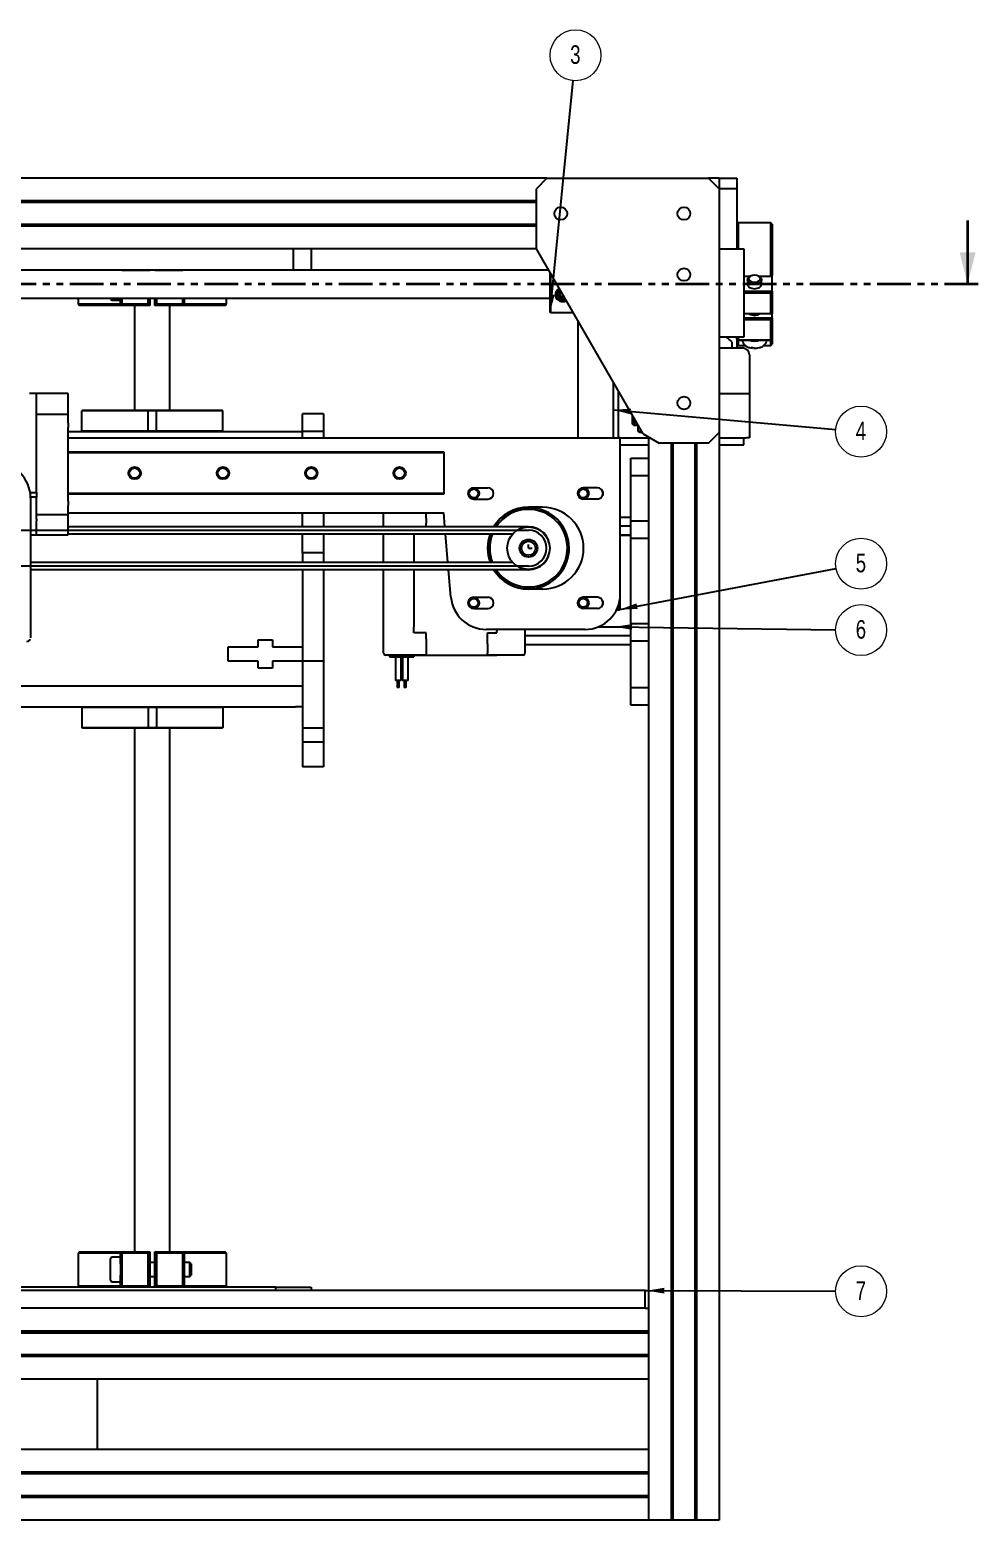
# Model space of a CAD drawing. Header units: millimetres. Extents: x -300 to 1184, y 5 to 1469.
# Drawn here: x 382.9 to 561.9, y 482.9 to 764.3 of the extents above; entities that cross this region are included whole.
import ezdxf

# ---------------------------------------------------------------- set-up
doc = ezdxf.new("R2010")
doc.units = ezdxf.units.MM
doc.linetypes.add('CENTERX2', pattern=[20.32, 12.7, -2.54, 2.54, -2.54])
doc.linetypes.add('PHANTOM', pattern=[12.7, 6.35, -1.27, 1.27, -1.27, 1.27, -1.27])
doc.styles.add('SLDTEXTSTYLE1', font='TXT', dxfattribs={"width": 0.75})
doc.dimstyles.new('SLDDIMSTYLE0', dxfattribs={"dimtxt": 0.18, "dimasz": 3.302, "dimexe": 0, "dimexo": 0.0625, "dimgap": 0, "dimtad": 0, "dimtih": 1, "dimtoh": 1, "dimdec": 0, "dimrnd": 1e-09, "dimzin": 0, "dimdsep": 46, "dimtxsty": 'Standard', "dimsah": 1, "dimcen": 0.09, "dimadec": 0, "dimazin": 0, "dimtfac": 3.302, "dimtdec": 0, "dimtofl": 0, "dimtmove": 0, "dimatfit": 3, "dimfxl": 1, "dimfrac": 2, "dimtolj": 1, "dimtzin": 0, "dimarcsym": 0})

# ---------------------------------------------------------------- blocks, each defined once
blk = doc.blocks.new('SW_NOTE_4')
at = {"color": 0, "linetype": 'Continuous', "lineweight": 0}
blk.add_circle((0.47, 4.79), 4.81, dxfattribs=at)
at = {"color": 0, "linetype": 'Continuous', "lineweight": 0, "insert": (0.44, 6.67), "char_height": 3.5, "attachment_point": 2, "style": 'SLDTEXTSTYLE1'}
blk.add_mtext('3', dxfattribs=at)
blk = doc.blocks.new('SW_NOTE_5')
at = {"color": 0, "linetype": 'Continuous', "lineweight": 0}
blk.add_circle((4.79, -0.42), 4.81, dxfattribs=at)
at = {"color": 0, "linetype": 'Continuous', "lineweight": 0, "insert": (4.76, 1.47), "char_height": 3.5, "attachment_point": 2, "style": 'SLDTEXTSTYLE1'}
blk.add_mtext('4', dxfattribs=at)
blk = doc.blocks.new('SW_NOTE_6')
at = {"color": 0, "linetype": 'Continuous', "lineweight": 0}
blk.add_circle((4.73, 0.9), 4.81, dxfattribs=at)
at = {"color": 0, "linetype": 'Continuous', "lineweight": 0, "insert": (4.69, 2.78), "char_height": 3.5, "attachment_point": 2, "style": 'SLDTEXTSTYLE1'}
blk.add_mtext('5', dxfattribs=at)
blk = doc.blocks.new('SW_NOTE_7')
at = {"color": 0, "linetype": 'Continuous', "lineweight": 0}
blk.add_circle((4.81, -0.07), 4.81, dxfattribs=at)
at = {"color": 0, "linetype": 'Continuous', "lineweight": 0, "insert": (4.78, 1.82), "char_height": 3.5, "attachment_point": 2, "style": 'SLDTEXTSTYLE1'}
blk.add_mtext('6', dxfattribs=at)
blk = doc.blocks.new('SW_NOTE_8')
at = {"color": 0, "linetype": 'Continuous', "lineweight": 0}
blk.add_circle((4.81, -0.01), 4.81, dxfattribs=at)
at = {"color": 0, "linetype": 'Continuous', "lineweight": 0, "insert": (4.78, 1.87), "char_height": 3.5, "attachment_point": 2, "style": 'SLDTEXTSTYLE1'}
blk.add_mtext('7', dxfattribs=at)

msp = doc.modelspace()

# ---------------------------------------------------------------- linework, layer by layer
at = {"color": 7, "linetype": 'Continuous', "lineweight": 25}
for p, q in [((480.55, 736.24), (241.56, 736.24)), ((480.55, 736.24), (478.55, 734.24)), ((480.55, 736.24), (511.06, 736.24)), ((513.06, 734.24), (511.06, 736.24)), ((513.06, 736.24), (511.06, 736.24)), ((513.06, 736.24), (516.39, 736.24)), ((513.06, 736.24), (513.06, 735.24)), ((513.06, 735.24), (513.06, 734.24)), ((516.39, 736.24), (516.39, 734.24)), ((478.55, 731.97), (243.56, 731.97)), ((478.55, 731.64), (243.56, 731.64)), ((478.55, 722.9), (478.55, 734.24)), ((513.06, 734.24), (513.06, 688.24)), ((516.39, 734.24), (513.06, 734.24)), ((516.39, 734.24), (516.39, 722.9)), ((478.55, 727.5), (243.56, 727.5)), ((478.55, 727.17), (243.56, 727.17)), ((516.66, 727.82), (516.39, 727.56)), ((522.79, 727.82), (516.66, 727.82)), ((516.66, 727.82), (516.66, 723.27)), ((523.06, 727.56), (522.79, 727.82)), ((522.79, 723.27), (522.79, 727.82)), ((523.06, 727.56), (523.06, 723.37)), ((516.66, 723.27), (516.66, 722.9)), ((522.79, 717.71), (522.79, 723.27)), ((523.06, 723.37), (523.06, 717.89)), ((478.55, 722.9), (243.56, 722.9)), ((432.72, 718.9), (432.72, 722.9)), ((436.06, 722.9), (436.06, 718.9)), ((498.72, 687.97), (478.55, 722.9)), ((513.06, 722.9), (517.72, 722.9)), ((517.72, 722.9), (517.72, 706.24)), ((480.86, 718.9), (241.25, 718.9)), ((400.32, 718.9), (321.79, 718.9)), ((400.32, 718.9), (405.56, 718.9)), ((406.56, 718.9), (405.56, 718.9)), ((406.56, 718.9), (411.79, 718.9)), ((432.72, 718.9), (411.79, 718.9)), ((436.06, 718.9), (432.72, 718.9)), ((481.06, 718.57), (481.06, 711.07)), ((481.22, 718.28), (481.22, 710.9)), ((518.87, 717.71), (517.72, 717.71)), ((519.11, 717.82), (518.96, 717.76)), ((520.49, 717.76), (520.34, 717.82)), ((522.79, 717.71), (520.58, 717.71)), ((523.06, 717.89), (522.79, 717.71)), ((523.06, 714.93), (523.06, 717.89)), ((483.17, 714.81), (483.21, 714.83)), ((517.72, 714.93), (523.06, 714.93)), ((518.39, 717.07), (518.39, 716.24)), ((521.06, 716.24), (521.06, 717.07)), ((522.79, 714.55), (523.06, 714.93)), ((523.06, 714.93), (523.06, 710.67)), ((238.17, 713.57), (481.06, 713.57)), ((392.06, 713.57), (392.06, 712.5)), ((392.06, 712.5), (392.32, 712.24)), ((392.06, 712.5), (394.37, 712.5)), ((394.45, 712.24), (392.32, 712.24)), ((394.37, 712.5), (400.06, 712.5)), ((400.06, 712.24), (394.45, 712.24)), ((398.19, 713.5), (398.19, 713.57)), ((398.46, 713.24), (400.06, 713.24)), ((400.06, 712.24), (400.06, 713.57)), ((400.06, 712.24), (400.32, 712.5)), ((405.56, 712.24), (400.06, 712.24)), ((400.32, 713.57), (400.32, 712.5)), ((400.32, 712.5), (405.29, 712.5)), ((402.72, 712.24), (402.72, 692.43)), ((405.29, 712.5), (405.29, 713.57)), ((405.56, 712.24), (405.29, 712.5)), ((405.56, 713.57), (405.56, 712.24)), ((406.56, 712.24), (406.56, 713.57)), ((406.56, 712.24), (406.82, 712.5)), ((412.06, 712.24), (406.56, 712.24)), ((406.82, 713.57), (406.82, 712.5)), ((406.82, 712.5), (411.79, 712.5)), ((409.39, 692.43), (409.39, 712.24)), ((411.79, 712.5), (411.79, 713.57)), ((411.79, 712.5), (412.06, 712.24)), ((412.06, 713.57), (412.06, 712.24)), ((412.06, 712.5), (417.74, 712.5)), ((417.66, 712.24), (412.06, 712.24)), ((419.79, 712.24), (417.66, 712.24)), ((417.74, 712.5), (420.06, 712.5)), ((419.79, 712.24), (420.06, 712.5)), ((420.06, 712.5), (420.06, 713.57)), ((482.53, 713.92), (482.68, 713.69)), ((482.88, 714.36), (482.98, 714.21)), ((482.98, 714.21), (483.17, 713.9)), ((483.17, 713.9), (483.17, 713.58)), ((483.17, 713.9), (483.56, 713.9)), ((483.34, 713.27), (483.62, 713.21)), ((483.56, 713.9), (483.75, 713.9)), ((484.16, 713.19), (484.07, 713.13)), ((522.79, 714.55), (517.72, 714.55)), ((522.79, 710.71), (522.79, 714.55)), ((481.06, 711.07), (481.22, 710.9)), ((481.22, 710.9), (485.48, 710.9)), ((486.39, 709.33), (486.39, 687.24)), ((517.72, 710.71), (522.79, 710.71)), ((523.06, 710.67), (517.72, 710.67)), ((517.72, 709.9), (523.06, 709.9)), ((522.79, 709.52), (517.72, 709.52)), ((523.06, 710.67), (522.79, 710.71)), ((523.06, 709.9), (522.79, 709.52)), ((522.79, 705.68), (522.79, 709.52)), ((523.06, 709.9), (523.06, 710.67)), ((523.06, 709.9), (523.06, 705.64)), ((517.72, 706.24), (513.06, 706.24)), ((516.39, 705.85), (516.39, 706.24)), ((516.66, 706.24), (516.66, 705.68)), ((513.06, 704.2), (517.45, 704.2)), ((515.45, 704.2), (515.45, 704.42)), ((516.66, 705.68), (516.39, 705.85)), ((516.66, 705.64), (516.39, 705.85)), ((516.39, 705.85), (516.39, 704.2)), ((516.39, 704.91), (516.66, 704.65)), ((516.66, 705.68), (522.79, 705.68)), ((516.66, 705.64), (516.66, 705.68)), ((523.06, 705.64), (516.66, 705.64)), ((516.66, 705.64), (516.66, 705.18)), ((516.66, 705.18), (516.66, 704.65)), ((516.66, 704.65), (518.02, 704.65)), ((519.72, 704.19), (519.1, 704.26)), ((521.43, 704.65), (522.79, 704.65)), ((523.06, 705.64), (522.79, 705.68)), ((522.79, 705.18), (522.79, 705.64)), ((522.79, 704.65), (522.79, 705.18)), ((522.79, 704.65), (523.06, 704.91)), ((523.06, 705.64), (523.06, 705.41)), ((523.06, 705.41), (523.06, 704.91)), ((518.79, 702.87), (518.79, 695.57)), ((493.06, 697.78), (493.06, 687.24)), ((384.2, 695.57), (382.87, 695.57)), ((390.2, 695.57), (384.2, 695.57)), ((384.2, 692.9), (384.2, 695.57)), ((390.2, 691.72), (390.2, 695.57)), ((494.06, 695.57), (494.06, 696.05)), ((494.06, 695.57), (494.34, 695.57)), ((494.06, 687.24), (494.06, 695.57)), ((513.06, 695.57), (518.12, 695.57)), ((518.12, 695.57), (518.79, 695.57)), ((518.79, 695.57), (518.79, 687.24)), ((384.2, 692.57), (384.2, 692.9)), ((384.2, 676.91), (384.2, 692.57)), ((392.86, 692.43), (392.72, 692.3)), ((392.72, 688.57), (392.72, 692.3)), ((405.25, 692.3), (392.72, 692.3)), ((392.86, 692.43), (405.3, 692.43)), ((405.3, 692.43), (405.25, 692.3)), ((405.25, 688.57), (405.25, 692.3)), ((406.87, 692.3), (405.25, 692.3)), ((405.3, 692.43), (406.81, 692.43)), ((406.87, 692.3), (406.81, 692.43)), ((406.81, 692.43), (419.26, 692.43)), ((406.87, 688.57), (406.87, 692.3)), ((419.39, 692.3), (406.87, 692.3)), ((419.39, 692.3), (419.26, 692.43)), ((419.39, 688.57), (419.39, 692.3)), ((384.2, 691.72), (390.2, 691.72)), ((390.2, 690.03), (390.2, 691.72)), ((390.2, 690.03), (390.2, 689.18)), ((438.39, 691.77), (434.39, 691.77)), ((434.39, 688.43), (434.39, 691.77)), ((438.39, 691.77), (438.39, 688.43)), ((496.72, 689.84), (496.72, 691.43)), ((496.72, 689.84), (496.99, 689.57)), ((496.99, 689.84), (496.72, 689.84)), ((496.99, 690.97), (496.99, 689.84)), ((496.99, 689.84), (497.65, 689.84)), ((496.99, 689.84), (496.99, 689.57)), ((497.8, 689.57), (496.99, 689.57)), ((497.72, 689.57), (497.72, 688.5)), ((390.2, 675.29), (390.2, 689.18)), ((390.2, 688.43), (433.06, 688.43)), ((390.2, 687.24), (494.06, 687.24)), ((392.86, 688.43), (392.72, 688.57)), ((392.72, 688.57), (405.25, 688.57)), ((405.25, 688.57), (406.87, 688.57)), ((405.3, 688.43), (405.25, 688.57)), ((406.87, 688.57), (406.81, 688.43)), ((406.87, 688.57), (419.39, 688.57)), ((419.39, 688.57), (419.26, 688.43)), ((433.06, 688.43), (434.39, 688.43)), ((438.39, 688.43), (434.39, 688.43)), ((434.39, 687.24), (434.39, 688.43)), ((438.39, 688.43), (438.39, 687.24)), ((494.39, 687.24), (494.06, 687.24)), ((494.39, 685.9), (494.39, 687.24)), ((494.39, 687.24), (499.72, 687.24)), ((494.72, 687.24), (499.72, 687.24)), ((497.72, 688.5), (497.98, 688.24)), ((497.72, 688.5), (498.42, 688.5)), ((498.57, 688.24), (497.98, 688.24)), ((498.72, 687.97), (501.72, 686.24)), ((499.72, 687.39), (499.72, 522.9)), ((511.06, 686.24), (513.06, 688.24)), ((513.06, 688.24), (513.06, 482.9)), ((513.06, 687.24), (518.12, 687.24)), ((513.06, 687.24), (517.72, 687.24)), ((517.72, 685.9), (517.72, 687.24)), ((518.79, 687.24), (518.12, 687.24)), ((390.2, 684.57), (461.06, 684.57)), ((461.06, 684.37), (390.2, 684.37)), ((461.06, 684.57), (461.06, 684.37)), ((461.06, 684.37), (461.06, 676.77)), ((494.39, 685.9), (499.72, 685.9)), ((494.39, 657.74), (494.39, 685.9)), ((511.06, 686.24), (501.72, 686.24)), ((503.99, 686.24), (503.99, 482.9)), ((504.32, 686.24), (504.32, 482.9)), ((508.46, 686.24), (508.46, 482.9)), ((508.79, 686.24), (508.79, 482.9)), ((513.06, 685.9), (517.72, 685.9)), ((496.39, 683.41), (499.72, 683.41)), ((496.39, 680.08), (496.39, 683.41)), ((499.72, 680.08), (496.39, 680.08)), ((496.39, 671.58), (496.39, 680.08)), ((382.99, 676.91), (384.2, 676.91)), ((384.2, 676.01), (383.06, 676.01)), ((383.06, 675.9), (383.06, 659.42)), ((384.2, 677), (384.2, 676.01)), ((384.2, 671.9), (384.2, 676.01)), ((390.2, 676.77), (461.06, 676.77)), ((461.06, 676.57), (390.2, 676.57)), ((390.2, 675.29), (390.2, 674.44)), ((461.06, 676.77), (461.06, 676.57)), ((466.72, 677.8), (469.39, 677.8)), ((466.72, 675.67), (469.39, 675.67)), ((490.06, 677.8), (487.39, 677.8)), ((490.06, 675.67), (487.39, 675.67)), ((491.06, 677.11), (491.06, 676.37)), ((491.08, 676.43), (491.06, 676.43)), ((384.2, 672.75), (390.2, 672.75)), ((390.2, 672.75), (390.2, 674.44)), ((390.2, 673.07), (461.06, 673.07)), ((390.2, 668.9), (390.2, 672.75)), ((434.39, 670.47), (434.39, 673.07)), ((438.39, 673.07), (438.39, 670.47)), ((449.72, 671.83), (449.72, 673.07)), ((457.72, 672.07), (457.72, 673.07)), ((461.28, 670.47), (461.06, 673.07)), ((479.72, 674.14), (477.06, 674.14)), ((384.2, 671.9), (384.2, 671.57)), ((384.2, 668.9), (384.2, 671.57)), ((390.2, 670.47), (477.06, 670.47)), ((449.72, 671.13), (449.72, 671.83)), ((449.72, 670.47), (449.72, 671.13)), ((457.72, 672.07), (457.72, 671.13)), ((457.72, 670.47), (457.72, 671.13)), ((494.39, 672.23), (496.39, 672.23)), ((494.39, 670.59), (496.39, 670.59)), ((496.39, 668.25), (496.39, 671.58)), ((496.39, 671.58), (499.72, 671.58)), ((383.06, 668.9), (384.2, 668.9)), ((384.2, 668.9), (390.2, 668.9)), ((390.2, 669.13), (474.13, 669.13)), ((434.39, 665.5), (434.39, 669.13)), ((438.39, 669.13), (438.39, 665.5)), ((449.72, 663.68), (449.72, 669.13)), ((455.39, 668.97), (455.39, 669.13)), ((455.39, 668.97), (455.39, 663.68)), ((461.86, 663.68), (461.39, 669.13)), ((480.36, 668.66), (480.36, 668.66)), ((494.39, 668.9), (496.39, 668.9)), ((494.39, 668.86), (496.39, 668.86)), ((499.72, 668.25), (496.39, 668.25)), ((496.39, 652.18), (496.39, 668.25)), ((434.39, 665.5), (434.39, 663.68)), ((438.39, 665.5), (434.39, 665.5)), ((438.39, 665.5), (438.39, 663.68)), ((474.13, 663.68), (383.06, 663.68)), ((477.06, 662.34), (383.06, 662.34)), ((434.39, 662.34), (434.39, 650.12)), ((438.39, 662.34), (438.39, 650.12)), ((449.72, 649.3), (449.72, 662.34)), ((455.39, 662.34), (455.39, 651.46)), ((462.41, 657.17), (461.97, 662.34)), ((479.72, 658.67), (477.06, 658.67)), ((466.72, 657.14), (469.39, 657.14)), ((490.06, 657.14), (487.39, 657.14)), ((491.06, 656.44), (491.06, 655.7)), ((494.22, 654.74), (494.22, 656.26)), ((494.39, 654.91), (494.39, 657.74)), ((383.06, 655.18), (383.06, 651.24)), ((466.72, 655), (469.39, 655)), ((490.06, 655), (487.39, 655)), ((493.72, 654.82), (493.74, 654.74)), ((493.74, 654.74), (493.74, 654.86)), ((493.74, 654.74), (494.22, 654.74)), ((494.22, 654.74), (494.39, 654.91)), ((434.39, 650.12), (434.39, 645.1)), ((438.39, 650.12), (438.39, 645.1)), ((455.39, 650.73), (455.39, 651.46)), ((455.39, 650.45), (455.39, 650.73)), ((457.72, 650.45), (455.39, 650.45)), ((457.72, 649.3), (457.72, 650.45)), ((487.72, 651.07), (469.06, 651.07)), ((469.32, 649.3), (469.32, 650.45)), ((469.32, 650.45), (471.06, 650.45)), ((471.06, 651.07), (471.06, 650.73)), ((471.06, 650.45), (471.06, 650.73)), ((476.39, 651.07), (476.39, 649.3)), ((490.24, 651.57), (496.39, 651.57)), ((496.39, 652.18), (499.72, 652.18)), ((496.39, 648.85), (496.39, 652.18)), ((383.01, 649.23), (383.02, 649.25)), ((420.39, 647.77), (426.06, 647.77)), ((420.39, 645.1), (420.39, 647.77)), ((426.06, 647.77), (426.06, 649.1)), ((426.06, 649.1), (428.72, 649.1)), ((428.72, 649.1), (428.72, 647.77)), ((428.72, 647.77), (434.39, 647.77)), ((449.72, 648.59), (449.72, 649.3)), ((449.72, 646.84), (449.72, 648.59)), ((457.72, 649.3), (457.72, 648.36)), ((457.72, 648.36), (457.72, 646.6)), ((469.32, 648.36), (469.32, 649.3)), ((469.32, 648.36), (469.32, 646.6)), ((476.39, 649.92), (496.39, 649.92)), ((476.39, 649.3), (476.39, 648.59)), ((476.39, 648.59), (476.39, 646.84)), ((476.39, 648.23), (496.39, 648.23)), ((476.39, 648.19), (496.39, 648.19)), ((499.72, 648.85), (496.39, 648.85)), ((496.39, 640.08), (496.39, 648.85)), ((426.06, 645.1), (420.39, 645.1)), ((426.06, 643.77), (426.06, 645.1)), ((434.39, 645.1), (428.72, 645.1)), ((428.72, 645.1), (428.72, 643.77)), ((438.39, 645.1), (434.39, 645.1)), ((434.39, 645.1), (434.39, 641.1)), ((438.39, 645.1), (438.39, 641.1)), ((449.72, 646.55), (449.72, 646.84)), ((457.72, 646.21), (450.06, 646.21)), ((450.81, 646.21), (450.81, 645.88)), ((450.81, 645.88), (455.39, 645.88)), ((451.93, 645.88), (451.93, 641.41)), ((453, 641.41), (453, 645.88)), ((453.26, 645.88), (453.26, 641.41)), ((454.34, 641.41), (454.34, 645.88)), ((455.39, 646.11), (455.39, 646.21)), ((455.39, 646.11), (455.39, 645.88)), ((471.06, 646.11), (455.39, 646.11)), ((457.72, 646.6), (457.72, 646.21)), ((469.32, 646.21), (469.32, 646.6)), ((476.06, 646.21), (469.32, 646.21)), ((471.06, 646.21), (471.06, 646.11)), ((476.39, 646.84), (476.39, 646.55)), ((428.72, 643.77), (426.06, 643.77)), ((289.06, 640.43), (433.06, 640.43)), ((433.06, 640.43), (434.39, 640.43)), ((434.39, 641.1), (434.39, 632.43)), ((438.39, 641.1), (438.39, 632.43)), ((453, 641.41), (451.93, 641.41)), ((452.28, 641.41), (452.28, 640.08)), ((452.65, 640.08), (452.28, 640.08)), ((452.65, 640.08), (452.65, 641.41)), ((454.34, 641.41), (453.26, 641.41)), ((453.61, 641.41), (453.61, 640.08)), ((453.98, 640.08), (453.61, 640.08)), ((453.98, 640.08), (453.98, 641.41)), ((496.39, 640.08), (499.72, 640.08)), ((496.39, 636.74), (496.39, 640.08)), ((289.06, 636.43), (433.06, 636.43)), ((392.86, 636.43), (392.72, 636.3)), ((405.25, 636.3), (392.72, 636.3)), ((392.72, 636.3), (392.72, 632.57)), ((405.3, 636.43), (405.25, 636.3)), ((405.25, 636.3), (405.25, 632.57)), ((406.87, 636.3), (405.25, 636.3)), ((406.87, 636.3), (406.81, 636.43)), ((406.87, 636.3), (406.87, 632.57)), ((419.39, 636.3), (406.87, 636.3)), ((419.39, 636.3), (419.26, 636.43)), ((419.39, 636.3), (419.39, 632.57)), ((434.39, 636.43), (433.06, 636.43)), ((499.72, 636.74), (496.39, 636.74)), ((392.86, 632.43), (392.72, 632.57)), ((392.72, 632.57), (405.25, 632.57)), ((405.3, 632.43), (392.86, 632.43)), ((402.72, 632.43), (402.72, 533.57)), ((405.3, 632.43), (405.25, 632.57)), ((405.25, 632.57), (406.87, 632.57)), ((406.81, 632.43), (405.3, 632.43)), ((406.87, 632.57), (406.81, 632.43)), ((419.26, 632.43), (406.81, 632.43)), ((406.87, 632.57), (419.39, 632.57)), ((409.39, 533.57), (409.39, 632.43)), ((419.39, 632.57), (419.26, 632.43)), ((438.39, 632.43), (434.39, 632.43)), ((434.39, 632.43), (434.39, 629.77)), ((438.39, 632.43), (438.39, 629.77)), ((438.39, 629.77), (434.39, 629.77)), ((434.39, 629.77), (434.39, 625.1)), ((438.39, 629.77), (438.39, 625.1)), ((438.39, 625.1), (434.39, 625.1)), ((392.32, 533.57), (392.06, 533.3)), ((392.06, 533.3), (392.06, 527.17)), ((394.37, 533.3), (392.06, 533.3)), ((392.32, 533.57), (394.45, 533.57)), ((400.06, 533.3), (394.37, 533.3)), ((394.45, 533.57), (400.32, 533.57)), ((398.19, 530.24), (398.19, 532.3)), ((400.06, 532.57), (398.46, 532.57)), ((400.06, 533.3), (400.32, 533.57)), ((400.06, 531.32), (400.06, 533.3)), ((400.06, 533.3), (400.32, 533.3)), ((400.32, 533.3), (400.32, 533.57)), ((400.32, 533.57), (405.56, 533.57)), ((400.32, 533.3), (400.32, 527.17)), ((405.29, 533.3), (400.32, 533.3)), ((405.29, 533.3), (405.56, 533.57)), ((405.29, 527.17), (405.29, 533.3)), ((405.56, 533.57), (405.56, 526.9)), ((406.56, 533.57), (411.79, 533.57)), ((406.56, 533.57), (406.82, 533.3)), ((406.56, 526.9), (406.56, 533.57)), ((411.79, 533.3), (406.82, 533.3)), ((406.82, 533.3), (406.82, 527.17)), ((411.79, 533.57), (411.79, 533.3)), ((411.79, 533.57), (412.06, 533.3)), ((411.79, 533.57), (417.66, 533.57)), ((411.79, 527.17), (411.79, 533.3)), ((411.79, 533.3), (412.06, 533.3)), ((412.06, 533.3), (412.06, 526.9)), ((417.74, 533.3), (412.06, 533.3)), ((417.66, 533.57), (419.79, 533.57)), ((420.06, 533.3), (417.74, 533.3)), ((420.06, 533.3), (419.79, 533.57)), ((420.06, 527.17), (420.06, 533.3)), ((398.19, 528.17), (398.19, 530.24)), ((400.06, 531.32), (400.06, 529.15)), ((400.06, 526.9), (400.06, 529.15)), ((406.56, 531.57), (405.56, 531.57)), ((413.13, 531.57), (412.06, 531.57)), ((413.39, 531.31), (413.13, 531.57)), ((413.13, 528.9), (413.13, 531.57)), ((413.13, 528.9), (413.39, 529.16)), ((413.39, 531.31), (413.39, 529.16)), ((499.06, 526.24), (223.06, 526.24)), ((429.39, 526.9), (292.72, 526.9)), ((392.06, 527.17), (392.32, 526.9)), ((392.06, 527.17), (394.37, 527.17)), ((394.37, 527.17), (400.06, 527.17)), ((398.46, 527.9), (400.06, 527.9)), ((400.06, 526.9), (400.32, 527.17)), ((400.32, 527.17), (405.29, 527.17)), ((405.56, 526.9), (405.29, 527.17)), ((405.56, 528.9), (406.56, 528.9)), ((406.56, 526.9), (406.82, 527.17)), ((406.82, 527.17), (411.79, 527.17)), ((411.79, 527.17), (412.06, 526.9)), ((412.06, 528.9), (413.13, 528.9)), ((412.06, 527.17), (417.74, 527.17)), ((417.74, 527.17), (420.06, 527.17)), ((419.79, 526.9), (420.06, 527.17)), ((429.39, 526.24), (429.39, 526.9)), ((429.39, 526.9), (436.06, 526.9)), ((436.06, 526.9), (436.06, 526.24)), ((499.06, 522.9), (499.06, 526.24)), ((499.06, 526.24), (499.72, 526.24)), ((499.06, 522.9), (223.06, 522.9)), ((499.06, 522.9), (499.72, 522.9)), ((499.72, 522.9), (499.72, 521.9)), ((499.72, 521.9), (499.72, 518.77)), ((222.39, 518.64), (499.72, 518.64)), ((222.39, 518.3), (499.72, 518.3)), ((499.72, 518.77), (499.72, 518.64)), ((499.72, 518.64), (499.72, 518.5)), ((499.72, 518.5), (499.72, 518.44)), ((499.72, 518.44), (499.72, 518.3)), ((499.72, 518.3), (499.72, 514.17)), ((222.39, 514.17), (499.72, 514.17)), ((222.39, 513.84), (499.72, 513.84)), ((499.72, 514.17), (499.72, 514.04)), ((499.72, 514.04), (499.72, 513.97)), ((499.72, 513.97), (499.72, 513.84)), ((499.72, 513.84), (499.72, 513.7)), ((499.72, 513.7), (499.72, 510.57)), ((222.39, 509.57), (499.72, 509.57)), ((395.72, 496.24), (395.72, 509.57)), ((499.72, 510.57), (499.72, 509.57)), ((499.72, 509.57), (499.72, 496.24)), ((499.72, 496.24), (222.39, 496.24)), ((499.72, 496.24), (499.72, 495.24)), ((499.72, 495.24), (499.72, 492.1)), ((499.72, 491.97), (222.39, 491.97)), ((499.72, 491.64), (222.39, 491.64)), ((499.72, 492.1), (499.72, 491.97)), ((499.72, 491.97), (499.72, 491.84)), ((499.72, 491.84), (499.72, 491.77)), ((499.72, 491.77), (499.72, 491.64)), ((499.72, 491.64), (499.72, 487.5)), ((499.72, 487.5), (222.39, 487.5)), ((499.72, 487.17), (222.39, 487.17)), ((499.72, 487.5), (499.72, 487.37)), ((499.72, 487.37), (499.72, 487.3)), ((499.72, 487.3), (499.72, 487.17)), ((499.72, 487.17), (499.72, 487.04)), ((499.72, 487.04), (499.72, 483.9)), ((499.72, 482.9), (222.39, 482.9)), ((499.72, 483.9), (499.72, 482.9)), ((500.72, 482.9), (499.72, 482.9)), ((503.86, 482.9), (500.72, 482.9)), ((503.99, 482.9), (503.86, 482.9)), ((504.12, 482.9), (503.99, 482.9)), ((504.19, 482.9), (504.12, 482.9)), ((504.32, 482.9), (504.19, 482.9)), ((505.05, 482.9), (504.32, 482.9)), ((507.73, 482.9), (505.05, 482.9)), ((508.46, 482.9), (507.73, 482.9)), ((508.59, 482.9), (508.46, 482.9)), ((508.66, 482.9), (508.59, 482.9)), ((508.79, 482.9), (508.66, 482.9)), ((508.92, 482.9), (508.79, 482.9)), ((512.06, 482.9), (508.92, 482.9)), ((513.06, 482.9), (512.06, 482.9))]:
    msp.add_line(p, q, dxfattribs=at)
at = {"color": 7, "linetype": 'Continuous', "lineweight": 35}
msp.add_line((559.94, 728.24), (559.94, 716.24), dxfattribs=at)
at = {"color": 7, "linetype": 'PHANTOM', "lineweight": 35}
msp.add_line((561.94, 716.24), (160.18, 716.24), dxfattribs=at)
at = {"color": 7, "linetype": 'Continuous'}
for p, q in [((247.72, 669.8), (477.06, 669.8)), ((477.06, 663.01), (247.72, 663.01))]:
    msp.add_line(p, q, dxfattribs=at)
at = {"color": 7, "linetype": 'CENTERX2'}
for q in [(477.06, 667.07), (477.72, 666.4)]:
    msp.add_line((477.06, 666.4), q, dxfattribs=at)
at = {"color": 7, "linetype": 'Continuous', "lineweight": 25, "flags": 128}
for points in [[(520.49, 717.76), (520.67, 717.66), (520.96, 717.39), (521.06, 717.07), (520.96, 716.74), (520.67, 716.47), (520.23, 716.29), (519.72, 716.22), (519.21, 716.29), (518.78, 716.47), (518.49, 716.74), (518.39, 717.07), (518.49, 717.39), (518.78, 717.66), (518.96, 717.76)], [(519.72, 717.95), (519.31, 717.9), (518.96, 717.75), (518.73, 717.53), (518.65, 717.27), (518.73, 717.01), (518.96, 716.79), (519.31, 716.64), (519.72, 716.59), (520.13, 716.64), (520.48, 716.79), (520.72, 717.01), (520.8, 717.27), (520.72, 717.53), (520.48, 717.75), (520.13, 717.9), (519.72, 717.95)], [(518.39, 716.24), (518.49, 715.91), (518.78, 715.64), (519.21, 715.46), (519.72, 715.39), (520.23, 715.46), (520.67, 715.64), (520.96, 715.91), (521.06, 716.24)], [(484.08, 713.34), (484.04, 713.32), (483.62, 713.21)], [(383.06, 659.42), (383.06, 658.84), (383.06, 658.25), (383.06, 657.68), (383.06, 657.13), (383.06, 656.6), (383.06, 656.09), (383.06, 655.62), (383.06, 655.18)], [(383.06, 651.24), (383.06, 650.84), (383.06, 650.49), (383.06, 650.19), (383.06, 649.94), (383.06, 649.74), (383.06, 649.6), (383.06, 649.51), (383.06, 649.48)]]:
    msp.add_lwpolyline(points, dxfattribs=at)
at = {"color": 7, "linetype": 'Continuous', "lineweight": 25}
for centre, radius in [((483.15, 729.57), 1.21), ((506.39, 729.57), 1.21), ((506.39, 718.05), 1.21), ((506.39, 693.82), 1.21), ((402.72, 680.57), 1.17), ((402.72, 680.57), 0.967), ((419.39, 680.57), 1.17), ((419.39, 680.57), 0.967), ((436.06, 680.57), 1.17), ((436.06, 680.57), 0.967), ((452.72, 680.57), 1.17), ((452.72, 680.57), 0.967), ((466.72, 676.74), 1.03), ((466.72, 676.74), 0.833), ((487.39, 676.74), 1.03), ((487.39, 676.74), 0.833), ((477.06, 666.4), 4), ((477.06, 666.4), 1.67), ((477.06, 666.4), 1.33), ((466.72, 656.07), 1.03), ((466.72, 656.07), 0.833), ((487.39, 656.07), 1.03), ((487.39, 656.07), 0.833)]:
    msp.add_circle(centre, radius, dxfattribs=at)
for centre, radius, start, end in [((483.46, 714.19), 0.968, 113.7377, 196.2989), ((483.49, 714.19), 0.704, 116.9527, 179.0645), ((398.46, 713.5), 0.267, 180, 270), ((483.53, 714.28), 1.03, 214.7697, 259.0943), ((483.49, 714.21), 0.704, 180.9297, 243.0532), ((483.48, 714.52), 0.586, 191.092, 212.1155), ((483.55, 714.58), 0.678, 213.0487, 270.7822), ((483.56, 714.47), 1.43, 250.1569, 290.986), ((483.56, 714.31), 0.823, 242.1337, 297.8663), ((483.56, 714.61), 0.715, 269.9523, 284.6738), ((519.72, 712.11), 1.77, 234.4144, 305.5856), ((506.39, 695.57), 13.33, 47.1721, 53.1301), ((518.65, 705.81), 1.26, 187.6466, 234.6443), ((517.45, 702.87), 1.33, 0, 90), ((519.72, 709.01), 3.54, 252.2067, 287.7933), ((520.81, 705.8), 1.25, 306.6873, 352.4653), ((376.4, 675.9), 6.67, 0.0054, 89.9997), ((466.72, 676.74), 1.07, 90, 270), ((469.39, 676.74), 1.07, 270, 90), ((487.39, 676.74), 1.07, 90, 270), ((490.06, 676.74), 1.07, 270, 90), ((477.06, 666.4), 7.73, 90, 148.3201), ((477.06, 666.4), 7.67, 90, 148.0122), ((477.06, 666.4), 7.67, 211.9878, 90), ((477.06, 666.4), 7.33, 213.6294, 90), ((477.06, 666.4), 7.33, 90, 146.3706), ((479.72, 666.4), 7.73, 270, 90), ((477.06, 666.4), 4.06, 270, 90), ((477.06, 666.4), 7.73, 159.3439, 200.6561), ((477.06, 666.4), 7.67, 159.1559, 200.8441), ((477.06, 666.4), 7.33, 158.161, 201.839), ((477.06, 666.4), 7.73, 211.6799, 270), ((469.06, 657.74), 6.67, 184.8798, 270), ((466.72, 656.07), 1.07, 90, 270), ((469.39, 656.07), 1.07, 270, 90), ((487.39, 656.07), 1.07, 90, 270), ((487.72, 657.74), 6.67, 270, 0), ((490.06, 656.07), 1.07, 270, 90), ((382.4, 649.48), 0.667, 270, 338.0957), ((450.06, 646.55), 0.333, 180, 270), ((476.06, 646.55), 0.333, 270, 0), ((398.46, 532.3), 0.267, 90, 180), ((398.46, 528.17), 0.267, 180, 270)]:
    msp.add_arc(centre, radius, start, end, dxfattribs=at)
at = {"color": 7, "linetype": 'Continuous'}
msp.add_arc((477.06, 666.4), 3.39, 270, 90, dxfattribs=at)
at = {"color": 7, "linetype": 'Continuous', "lineweight": 25}
for points, knots in [([(482.88, 715.41), (482.83, 715.39), (482.63, 715.3), (482.37, 715.01), (482.15, 714.61), (482.12, 714.33), (482.11, 714.2)], [0, 0, 0, 0, 0.104859, 0.418849, 0.730711, 1, 1, 1, 1]), ([(482.53, 713.92), (482.51, 714.03), (482.45, 714.24), (482.51, 714.59), (482.69, 714.89), (482.88, 715.09), (483.01, 715.14), (483.03, 715.15)], [0, 0, 0, 0, 0.23284, 0.467019, 0.713278, 0.959491, 1, 1, 1, 1]), ([(483.17, 714.81), (483.1, 714.71), (482.97, 714.53), (482.84, 714.3), (482.79, 714.2)], [0, 0, 0, 0, 0.5482665, 1, 1, 1, 1]), ([(482.11, 714.2), (482.13, 714.06), (482.16, 713.77), (482.39, 713.4), (482.75, 713.12), (483.2, 712.96), (483.68, 712.94), (484.04, 712.99), (484.19, 713.08), (484.22, 713.09)], [0, 0, 0, 0, 0.159289, 0.318374, 0.481526, 0.645756, 0.807968, 0.968227, 1, 1, 1, 1]), ([(482.24, 714.3), (482.23, 714.27), (482.21, 714.1), (482.32, 713.78), (482.56, 713.42), (482.85, 713.21), (483.03, 713.14), (483.07, 713.12)], [0, 0, 0, 0, 0.065037, 0.347179, 0.629361, 0.911644, 1, 1, 1, 1]), ([(482.79, 714.2), (482.86, 714.1), (482.99, 713.92), (483.11, 713.69), (483.17, 713.58)], [0, 0, 0, 0, 0.548263, 1, 1, 1, 1]), ([(483.62, 713.21), (483.57, 713.19), (483.46, 713.15), (483.27, 713.12), (483.14, 713.12), (483.07, 713.12)], [0, 0, 0, 0, 0.309674, 0.64918, 1, 1, 1, 1]), ([(483.17, 713.58), (483.31, 713.6), (483.57, 713.62), (483.83, 713.59), (483.94, 713.58)], [0, 0, 0, 0, 0.548263, 1, 1, 1, 1]), ([(515.45, 705.35), (515.45, 705.34), (515.45, 705.33), (515.45, 705.22), (515.45, 705.03), (515.45, 704.74), (515.45, 704.52), (515.45, 704.42)], [0, 0, 0, 0, 0.14346, 0.28632, 0.481377, 0.747069, 1, 1, 1, 1]), ([(517.98, 704.69), (518.05, 704.63), (518.27, 704.44), (518.72, 704.26), (519.12, 704.2), (519.29, 704.18)], [0, 0, 0, 0, 0.2177831, 0.6658979, 1, 1, 1, 1]), ([(519.6, 704.14), (519.64, 704.14), (519.72, 704.13), (519.79, 704.14), (519.82, 704.14)], [0, 0, 0, 0, 0.554777, 1, 1, 1, 1]), ([(519.82, 704.14), (519.91, 704.14), (520.19, 704.15), (520.46, 704.22), (520.63, 704.27)], [0, 0, 0, 0, 0.322346, 1, 1, 1, 1]), ([(520.63, 704.27), (520.68, 704.28), (520.95, 704.33), (521.26, 704.48), (521.45, 704.66), (521.49, 704.7)], [0, 0, 0, 0, 0.123527, 0.773629, 1, 1, 1, 1]), ([(390.2, 672.93), (390.2, 673.01), (390.2, 673.1), (390.2, 673.18), (390.2, 673.19)], [0, 0, 0, 0, 0.830566, 1, 1, 1, 1]), ([(475.43, 666.04), (475.51, 666.22), (475.64, 666.51), (475.79, 666.83), (475.84, 666.95)], [0, 0, 0, 0, 0.626075, 1, 1, 1, 1]), ([(475.84, 666.95), (475.91, 667.1), (476.06, 667.43), (476.19, 667.71), (476.26, 667.87)], [0, 0, 0, 0, 0.455678, 1, 1, 1, 1]), ([(480.44, 668.54), (480.44, 668.54), (480.4, 668.6), (480.37, 668.65), (480.36, 668.66), (480.36, 668.66)], [0, 0, 0, 0, 0.0268443, 0.6266956, 1, 1, 1, 1]), ([(480.96, 667.3), (480.96, 667.3), (480.95, 667.31), (480.93, 667.41), (480.89, 667.53), (480.88, 667.59)], [0, 0, 0, 0, 0.291313, 0.682713, 1, 1, 1, 1])]:
    msp.add_open_spline(points, degree=3, knots=knots, dxfattribs=at)
at = {"color": 7, "linetype": 'Continuous', "lineweight": 35}
msp.add_solid([(559.94, 716.24), (561.44, 722.24), (558.44, 722.24)], dxfattribs=at)

# ---------------------------------------------------------------- block references
at = {"color": 7, "linetype": 'Continuous', "lineweight": 0}
for name, p in [('SW_NOTE_4', (485.46, 754.66)), ('SW_NOTE_5', (535.04, 688.83)), ('SW_NOTE_6', (535.11, 662.57)), ('SW_NOTE_7', (535.02, 651)), ('SW_NOTE_8', (535.02, 526.13))]:
    msp.add_blockref(name, p, dxfattribs=at)

# ---------------------------------------------------------------- leaders
for points in [[(481.14, 710.99), (485.46, 754.66)], [(493.06, 692.51), (535.04, 688.83)], [(494.31, 654.83), (535.11, 662.57)], [(493.32, 651.57), (535.02, 651)], [(499.39, 526.24), (535.02, 526.13)]]:
    msp.add_leader(points, dimstyle='SLDDIMSTYLE0', dxfattribs=at)

doc.saveas('drawing.dxf')
